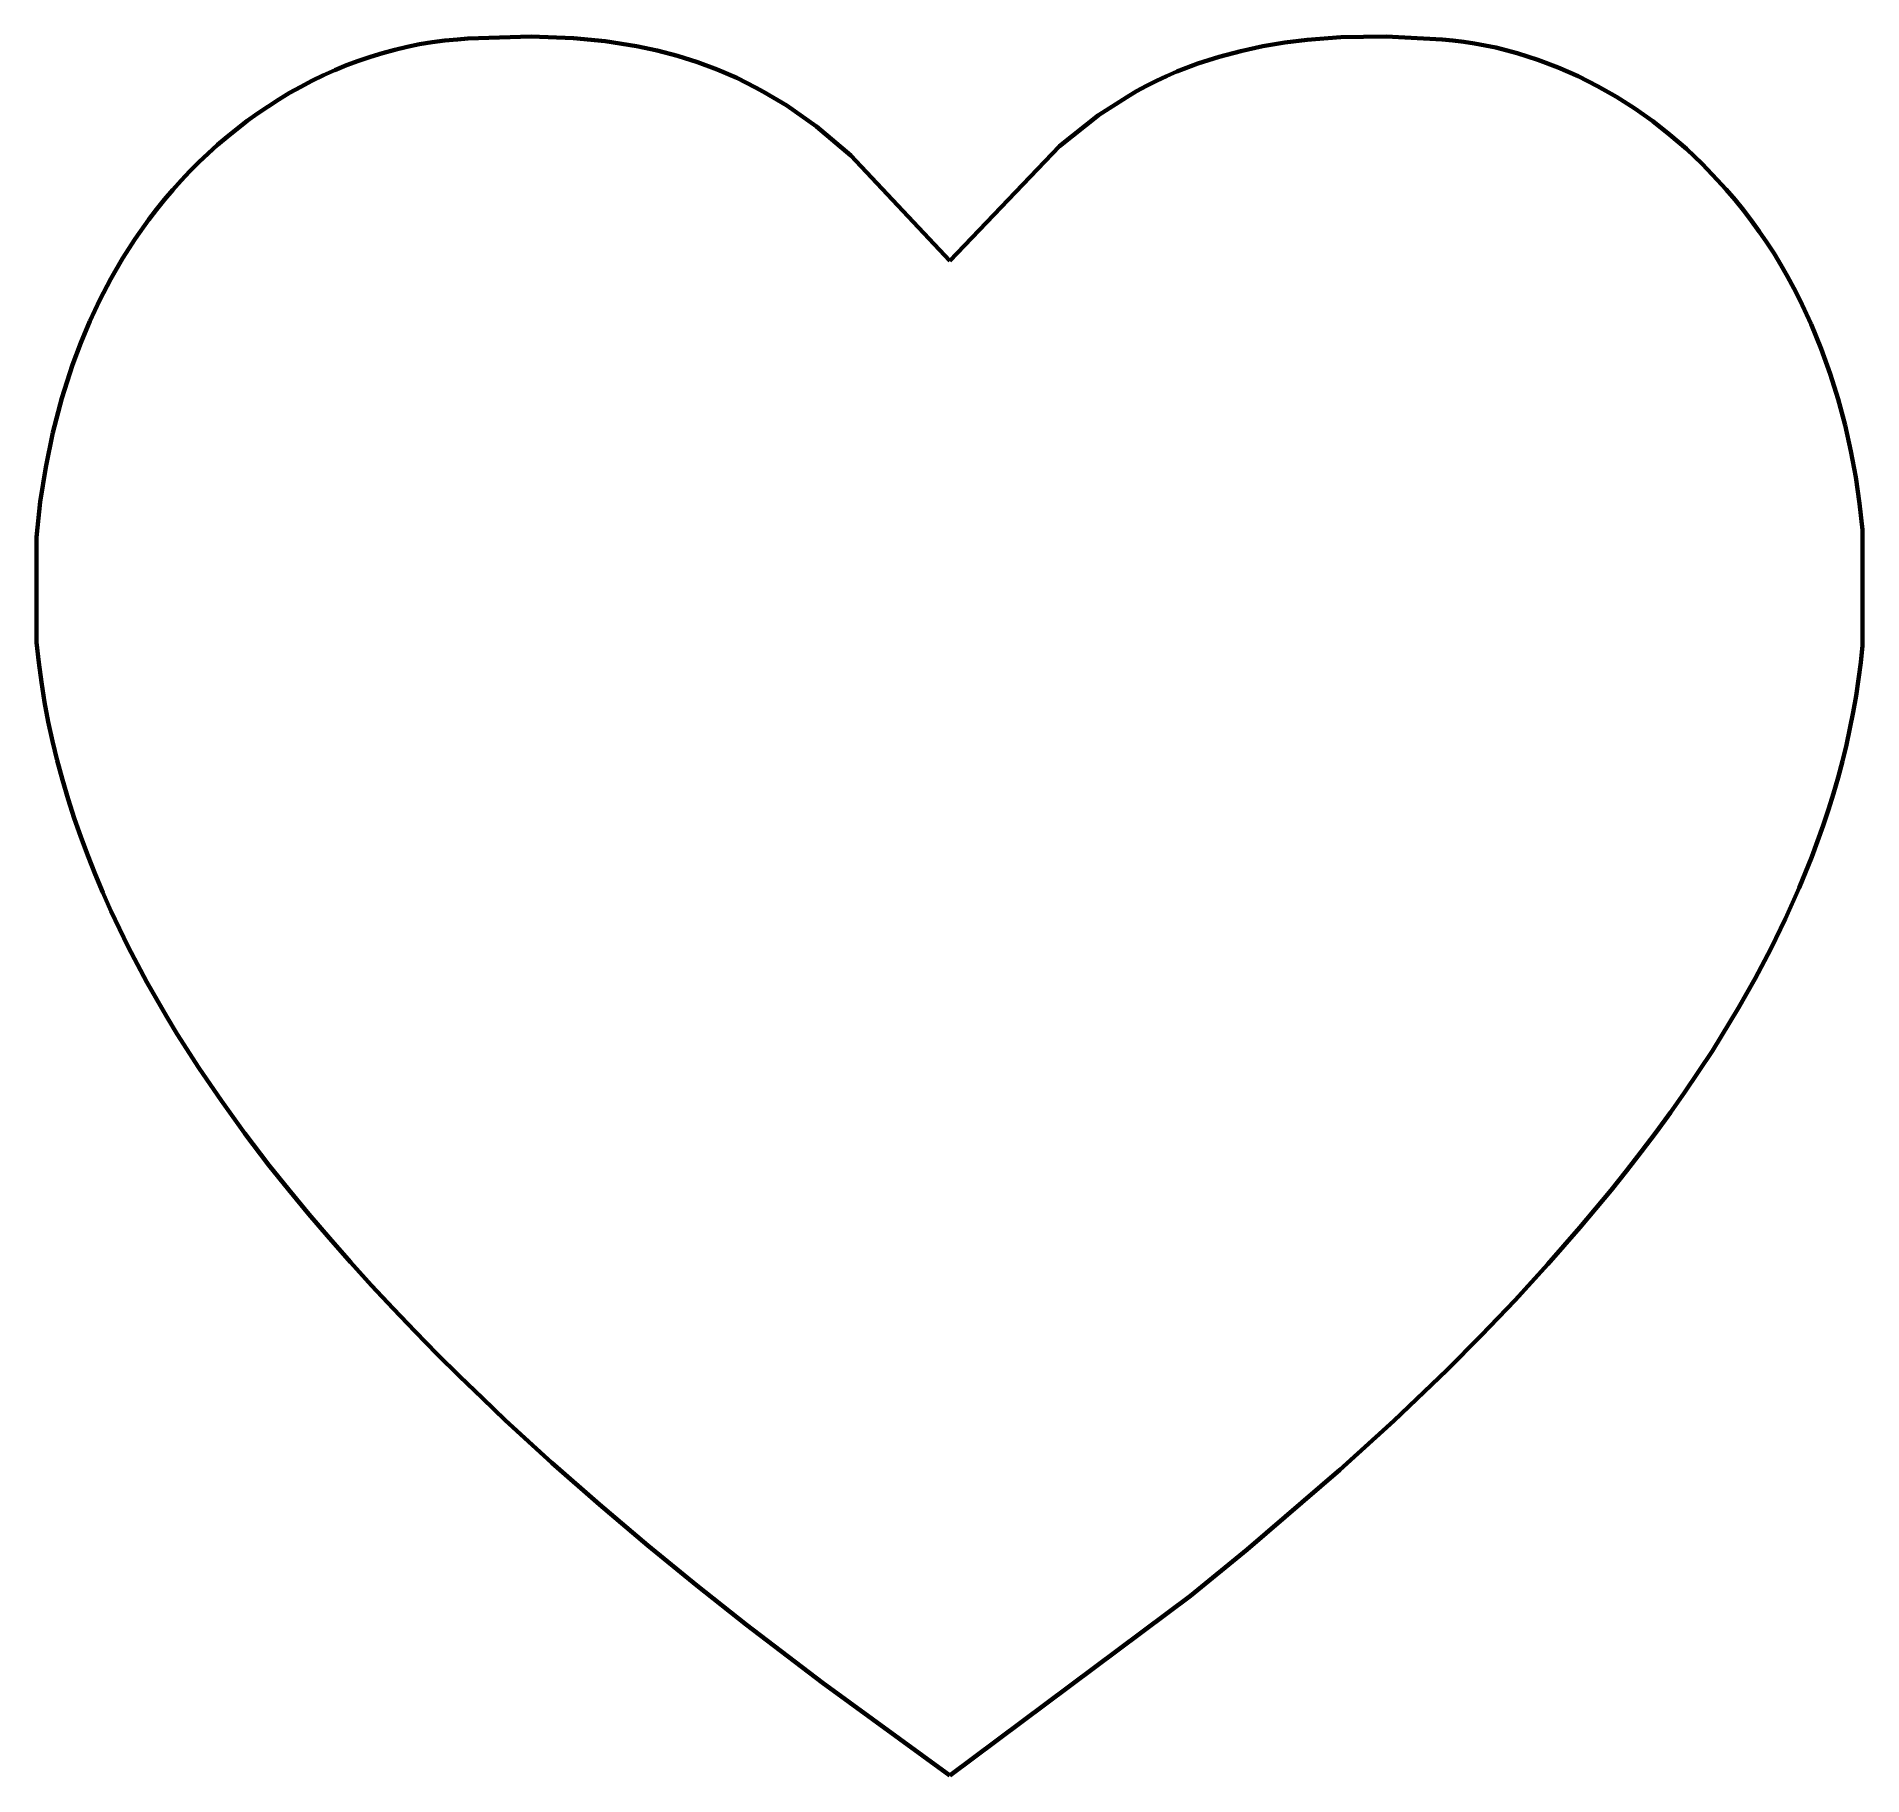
# Model space of a CAD drawing. Header units: millimetres. Extents: x 0 to 3.56, y 0.08 to 3.47.
import ezdxf

# ---------------------------------------------------------------- set-up
doc = ezdxf.new("R2010")
doc.units = ezdxf.units.MM
doc.layers.add('color#ffffffff', color=7, linetype='CONTINUOUS', lineweight=100)

msp = doc.modelspace()

# ---------------------------------------------------------------- linework, layer by layer
at = {"layer": 'color#ffffffff'}
for p, q in [((0.6976, 3.4441), (0.7216, 3.4497)), ((0.7216, 3.4497), (0.7458, 3.4546)), ((0.7458, 3.4546), (0.7703, 3.4586)), ((0.7703, 3.4586), (0.7949, 3.4618)), ((0.7949, 3.4618), (0.8197, 3.4641)), ((0.8197, 3.4641), (0.8401, 3.4656)), ((0.8401, 3.4656), (0.9634, 3.4697)), ((0.9634, 3.4697), (1.0458, 3.4666)), ((1.0458, 3.4666), (1.1073, 3.4606)), ((1.1073, 3.4606), (1.1683, 3.4511)), ((1.1683, 3.4511), (1.2084, 3.4426)), ((2.3451, 3.4415), (2.3878, 3.4507)), ((2.3878, 3.4507), (2.4309, 3.4579)), ((2.4309, 3.4579), (2.4744, 3.4634)), ((2.4744, 3.4634), (2.54, 3.4684)), ((2.54, 3.4684), (2.6278, 3.4697)), ((2.6278, 3.4697), (2.7368, 3.4642)), ((2.7368, 3.4642), (2.7581, 3.4622)), ((2.7581, 3.4622), (2.7792, 3.4596)), ((2.7792, 3.4596), (2.8002, 3.4564)), ((2.8002, 3.4564), (2.8418, 3.4481)), ((0.581, 3.4043), (0.6038, 3.4137)), ((0.6038, 3.4137), (0.6269, 3.4224)), ((0.6269, 3.4224), (0.6502, 3.4304)), ((0.6502, 3.4304), (0.6738, 3.4376)), ((0.6738, 3.4376), (0.6976, 3.4441)), ((1.2084, 3.4426), (1.2481, 3.4323)), ((1.2481, 3.4323), (1.2872, 3.4201)), ((1.2872, 3.4201), (1.3256, 3.4058)), ((2.2207, 3.4014), (2.2614, 3.417)), ((2.2614, 3.417), (2.3029, 3.4303)), ((2.3029, 3.4303), (2.3451, 3.4415)), ((2.8418, 3.4481), (2.8829, 3.4375)), ((2.8829, 3.4375), (2.9233, 3.4246)), ((2.9233, 3.4246), (2.9629, 3.4095)), ((0.5145, 3.3719), (0.5363, 3.3834)), ((0.5363, 3.3834), (0.5585, 3.3942)), ((0.5585, 3.3942), (0.581, 3.4043)), ((1.3256, 3.4058), (1.3634, 3.3894)), ((1.3634, 3.3894), (1.4003, 3.3707)), ((2.1612, 3.3736), (2.1808, 3.3835)), ((2.1808, 3.3835), (2.2006, 3.3928)), ((2.2006, 3.3928), (2.2207, 3.4014)), ((2.9629, 3.4095), (3.0017, 3.3923)), ((3.0017, 3.3923), (3.0396, 3.3732)), ((0.4509, 3.3337), (0.4717, 3.3471)), ((0.4717, 3.3471), (0.4929, 3.3598)), ((0.4929, 3.3598), (0.5145, 3.3719)), ((1.4003, 3.3707), (1.4159, 3.3623)), ((1.4159, 3.3623), (1.4613, 3.3351)), ((2.0682, 3.3163), (2.1228, 3.3519)), ((2.1228, 3.3519), (2.1419, 3.3631)), ((2.1419, 3.3631), (2.1612, 3.3736)), ((3.0396, 3.3732), (3.0765, 3.3521)), ((3.0765, 3.3521), (3.1124, 3.3293)), ((0.4104, 3.3053), (0.4304, 3.3198)), ((0.4304, 3.3198), (0.4509, 3.3337)), ((1.4613, 3.3351), (1.5186, 3.2945)), ((1.9917, 3.2561), (2.0682, 3.3163)), ((3.1124, 3.3293), (3.1471, 3.3047)), ((0.3526, 3.2585), (0.3714, 3.2746)), ((0.3714, 3.2746), (0.3907, 3.2902)), ((0.3907, 3.2902), (0.4104, 3.3053)), ((1.5186, 3.2945), (1.5859, 3.2381)), ((3.1471, 3.3047), (3.1806, 3.2785)), ((3.1806, 3.2785), (3.2128, 3.2507)), ((0.3162, 3.2249), (0.3342, 3.2419)), ((0.3342, 3.2419), (0.3526, 3.2585)), ((1.5859, 3.2381), (1.7787, 3.0328)), ((1.7787, 3.0328), (1.9917, 3.2561)), ((3.2128, 3.2507), (3.2436, 3.2215)), ((0.2818, 3.1893), (0.2988, 3.2073)), ((0.2988, 3.2073), (0.3162, 3.2249)), ((3.2436, 3.2215), (3.2729, 3.1909)), ((0.2493, 3.1521), (0.2653, 3.1709)), ((0.2653, 3.1709), (0.2818, 3.1893)), ((3.2729, 3.1909), (3.2904, 3.1716)), ((3.2904, 3.1716), (3.3074, 3.1518)), ((0.2188, 3.1133), (0.2338, 3.1329)), ((0.2338, 3.1329), (0.2493, 3.1521)), ((3.3074, 3.1518), (3.3237, 3.1317)), ((3.3237, 3.1317), (3.3395, 3.1111)), ((0.1922, 3.0759), (0.2188, 3.1133)), ((3.3395, 3.1111), (3.3546, 3.0901)), ((0.1675, 3.0373), (0.1922, 3.0759)), ((3.3546, 3.0901), (3.3692, 3.0687)), ((3.3692, 3.0687), (3.3833, 3.047)), ((0.1445, 2.9977), (0.1675, 3.0373)), ((3.3833, 3.047), (3.3967, 3.0249)), ((3.3967, 3.0249), (3.4096, 3.0024)), ((0.1234, 2.9571), (0.1445, 2.9977)), ((3.4096, 3.0024), (3.4219, 2.9797)), ((0.104, 2.9157), (0.1234, 2.9571)), ((3.4219, 2.9797), (3.4337, 2.9567)), ((3.4337, 2.9567), (3.4555, 2.9097)), ((0.0863, 2.8735), (0.104, 2.9157)), ((3.4555, 2.9097), (3.4752, 2.8618)), ((0.0703, 2.8307), (0.0863, 2.8735)), ((3.4752, 2.8618), (3.4928, 2.8129)), ((0.0493, 2.7652), (0.0703, 2.8307)), ((3.4928, 2.8129), (3.5083, 2.7634)), ((0.0319, 2.6987), (0.0493, 2.7652)), ((3.5083, 2.7634), (3.5217, 2.7132)), ((3.5217, 2.7132), (3.5331, 2.6625)), ((0.018, 2.6313), (0.0319, 2.6987)), ((0.0074, 2.5633), (0.018, 2.6313)), ((3.5331, 2.6625), (3.5425, 2.6114)), ((3.5425, 2.6114), (3.55, 2.5601)), ((0, 2.4951), (0.0074, 2.5633)), ((3.55, 2.5601), (3.5556, 2.5088)), ((0, 2.2899), (0, 2.4951)), ((3.5556, 2.5088), (3.5556, 2.2836)), ((0.0042, 2.2509), (0, 2.2899)), ((3.5556, 2.2836), (3.5522, 2.251)), ((0.0094, 2.2122), (0.0042, 2.2509)), ((3.5522, 2.251), (3.5481, 2.2185)), ((0.0157, 2.1736), (0.0094, 2.2122)), ((3.5481, 2.2185), (3.5432, 2.1861)), ((0.023, 2.1354), (0.0157, 2.1736)), ((3.5432, 2.1861), (3.5375, 2.154)), ((0.0312, 2.0974), (0.023, 2.1354)), ((3.5375, 2.154), (3.5312, 2.1219)), ((3.5312, 2.1219), (3.5242, 2.0901)), ((0.0404, 2.0596), (0.0312, 2.0974)), ((3.5242, 2.0901), (3.5164, 2.0584)), ((0.0506, 2.0221), (0.0404, 2.0596)), ((3.5081, 2.0269), (3.499, 1.9956)), ((3.5164, 2.0584), (3.5081, 2.0269)), ((0.0616, 1.9849), (0.0506, 2.0221)), ((3.499, 1.9956), (3.4894, 1.9645)), ((0.0734, 1.9479), (0.0616, 1.9849)), ((3.4894, 1.9645), (3.4791, 1.9336)), ((0.0862, 1.9113), (0.0734, 1.9479)), ((3.4791, 1.9336), (3.4568, 1.8723)), ((0.0997, 1.8749), (0.0862, 1.9113)), ((0.114, 1.8388), (0.0997, 1.8749)), ((3.4568, 1.8723), (3.4322, 1.8118)), ((0.1291, 1.8029), (0.114, 1.8388)), ((0.1449, 1.7674), (0.1291, 1.8029)), ((3.4322, 1.8118), (3.4055, 1.7521)), ((0.1614, 1.7322), (0.1449, 1.7674)), ((3.4055, 1.7521), (3.3769, 1.6933)), ((0.1786, 1.6972), (0.1614, 1.7322)), ((0.1965, 1.6626), (0.1786, 1.6972)), ((3.3769, 1.6933), (3.3464, 1.6354)), ((0.215, 1.6283), (0.1965, 1.6626)), ((0.2341, 1.5942), (0.215, 1.6283)), ((3.3464, 1.6354), (3.3143, 1.5784)), ((0.2538, 1.5605), (0.2341, 1.5942)), ((3.3143, 1.5784), (3.2632, 1.4947)), ((0.274, 1.5272), (0.2538, 1.5605)), ((0.316, 1.4614), (0.274, 1.5272)), ((3.2632, 1.4947), (3.2091, 1.4133)), ((0.3599, 1.3969), (0.316, 1.4614)), ((0.4054, 1.3338), (0.3599, 1.3969)), ((3.2091, 1.4133), (3.1815, 1.3745)), ((3.1815, 1.3745), (3.1535, 1.3361)), ((0.4524, 1.2721), (0.4054, 1.3338)), ((3.1535, 1.3361), (3.1249, 1.2981)), ((3.1249, 1.2981), (3.0958, 1.2606)), ((0.4911, 1.2239), (0.4524, 1.2721)), ((3.0958, 1.2606), (3.0661, 1.2235)), ((0.5305, 1.1764), (0.4911, 1.2239)), ((3.0661, 1.2235), (3.0055, 1.1504)), ((0.5705, 1.1296), (0.5305, 1.1764)), ((3.0055, 1.1504), (2.9431, 1.0789)), ((0.6113, 1.0833), (0.5705, 1.1296)), ((0.6526, 1.0377), (0.6113, 1.0833)), ((2.9431, 1.0789), (2.879, 1.0089)), ((0.6946, 0.9926), (0.6526, 1.0377)), ((2.879, 1.0089), (2.8133, 0.9402)), ((0.7371, 0.9481), (0.6946, 0.9926)), ((0.7802, 0.9041), (0.7371, 0.9481)), ((2.8133, 0.9402), (2.7462, 0.8729)), ((0.8239, 0.8607), (0.7802, 0.9041)), ((0.8681, 0.8179), (0.8239, 0.8607)), ((2.7462, 0.8729), (2.6432, 0.7743)), ((0.9128, 0.7755), (0.8681, 0.8179)), ((0.9579, 0.7336), (0.9128, 0.7755)), ((2.6432, 0.7743), (2.5377, 0.6783)), ((1.0036, 0.6923), (0.9579, 0.7336)), ((1.0961, 0.6109), (1.0036, 0.6923)), ((2.5377, 0.6783), (2.3574, 0.5235)), ((1.1902, 0.5312), (1.0961, 0.6109)), ((1.2858, 0.4532), (1.1902, 0.5312)), ((2.3574, 0.5235), (2.2473, 0.4333)), ((1.3826, 0.3767), (1.2858, 0.4532)), ((2.2473, 0.4333), (1.7787, 0.0834)), ((1.5297, 0.2645), (1.3826, 0.3767)), ((1.7787, 0.0834), (1.5297, 0.2645))]:
    msp.add_line(p, q, dxfattribs=at)

doc.saveas('drawing.dxf')
